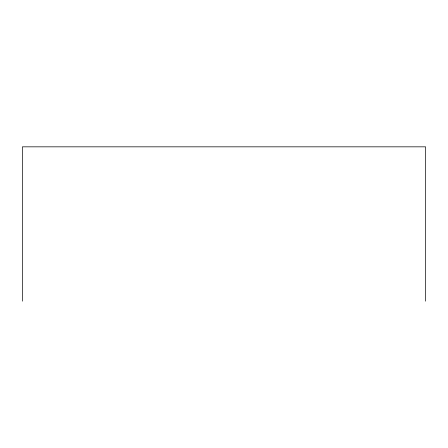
<?xml version="1.0" encoding="UTF-8"?>
<svg xmlns="http://www.w3.org/2000/svg" width="448" height="448" viewBox="0 0 448 448"><rect width="100%" height="100%" fill="white"/><g stroke="black" fill="none" stroke-linecap="round" stroke-linejoin="round"><path stroke-width="0.67" d="M425.6 301.168L425.6 146.832L22.4 146.832L22.4 301.168"/></g></svg>
